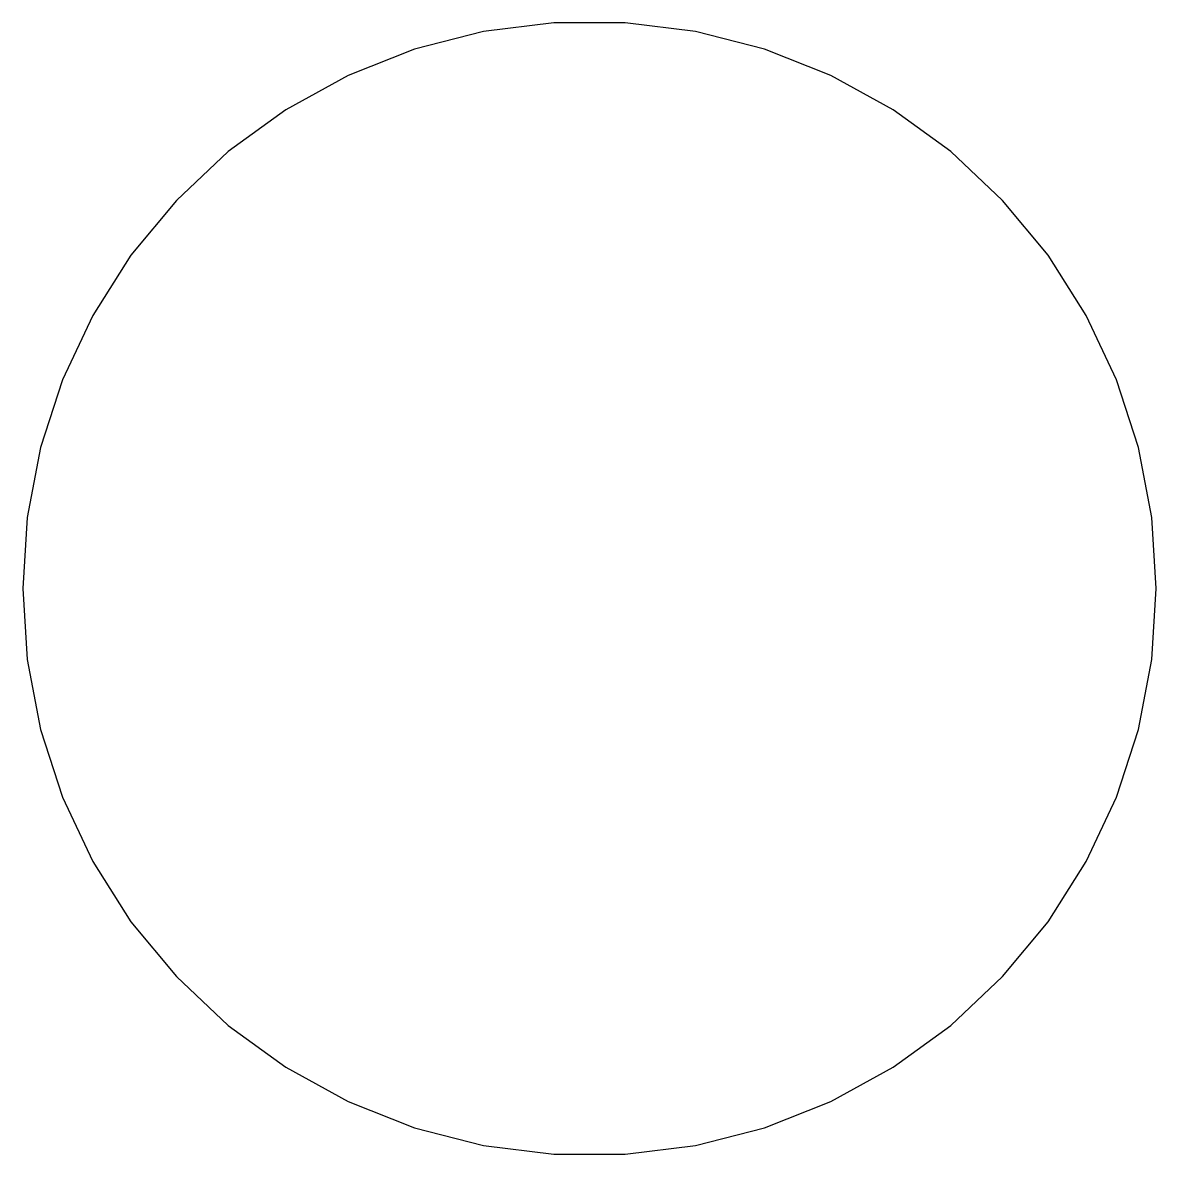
# Model space of a CAD drawing. Header units: metres. Extents: x -3 to 302, y -3 to 3.
# Drawn here: x 298.2 to 301.8, y -1.796 to 1.796 of the extents above.
import ezdxf

# ---------------------------------------------------------------- set-up
doc = ezdxf.new("R2010")
doc.units = ezdxf.units.M

msp = doc.modelspace()

# ---------------------------------------------------------------- linework, layer by layer
for p, q in [((299.663, 1.76811), (299.444, 1.7119)), ((299.887, 1.79645), (299.663, 1.76811)), ((300.113, 1.79645), (299.887, 1.79645)), ((300.337, 1.76811), (300.113, 1.79645)), ((300.556, 1.7119), (300.337, 1.76811)), ((299.444, 1.7119), (299.234, 1.62868)), ((300.766, 1.62868), (300.556, 1.7119)), ((299.234, 1.62868), (299.036, 1.51978)), ((300.964, 1.51978), (300.766, 1.62868)), ((299.036, 1.51978), (298.853, 1.38692)), ((301.147, 1.38692), (300.964, 1.51978)), ((298.853, 1.38692), (298.688, 1.23218)), ((301.312, 1.23218), (301.147, 1.38692)), ((298.688, 1.23218), (298.544, 1.058)), ((301.456, 1.058), (301.312, 1.23218)), ((298.544, 1.058), (298.423, 0.867142)), ((301.577, 0.867142), (301.456, 1.058)), ((298.423, 0.867142), (298.326, 0.662613)), ((301.674, 0.662613), (301.577, 0.867142)), ((298.326, 0.662613), (298.257, 0.447632)), ((301.743, 0.447632), (301.674, 0.662613)), ((298.257, 0.447632), (298.214, 0.225586)), ((301.786, 0.225586), (301.743, 0.447632)), ((298.214, 0.225586), (298.2, 0)), ((301.8, 0), (301.786, 0.225586)), ((298.2, 0), (298.214, -0.225586)), ((301.786, -0.225586), (301.8, 0)), ((298.214, -0.225586), (298.257, -0.447632)), ((301.743, -0.447632), (301.786, -0.225586)), ((298.257, -0.447632), (298.326, -0.662613)), ((301.674, -0.662613), (301.743, -0.447632)), ((298.326, -0.662613), (298.423, -0.867142)), ((301.577, -0.867142), (301.674, -0.662613)), ((298.423, -0.867142), (298.544, -1.058)), ((301.456, -1.058), (301.577, -0.867142)), ((298.544, -1.058), (298.688, -1.23218)), ((301.312, -1.23218), (301.456, -1.058)), ((298.688, -1.23218), (298.853, -1.38692)), ((301.147, -1.38692), (301.312, -1.23218)), ((298.853, -1.38692), (299.036, -1.51978)), ((300.964, -1.51978), (301.147, -1.38692)), ((299.036, -1.51978), (299.234, -1.62868)), ((300.766, -1.62868), (300.964, -1.51978)), ((299.234, -1.62868), (299.444, -1.7119)), ((300.556, -1.7119), (300.766, -1.62868)), ((299.444, -1.7119), (299.663, -1.76811)), ((300.337, -1.76811), (300.556, -1.7119)), ((299.663, -1.76811), (299.887, -1.79645)), ((299.887, -1.79645), (300.113, -1.79645)), ((300.113, -1.79645), (300.337, -1.76811))]:
    msp.add_line(p, q)

doc.saveas('drawing.dxf')
